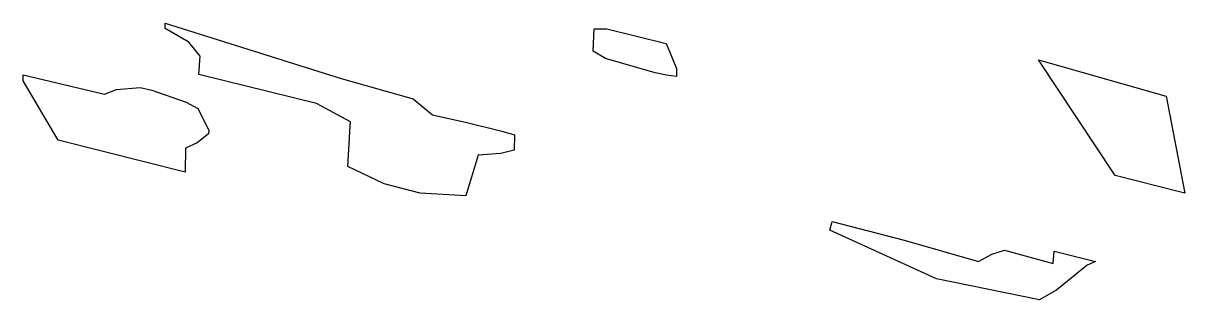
# Model space of a CAD drawing. Header units: metres. Extents: x 256702 to 257431, y 386032 to 386206.
import ezdxf

# ---------------------------------------------------------------- set-up
doc = ezdxf.new("R2010")
doc.units = ezdxf.units.M

msp = doc.modelspace()

# ---------------------------------------------------------------- linework, layer by layer
for points in [[(256987.204142, 386123.10223, 87.589728), (256979.514867, 386097.727163, 127.875654), (256950.769147, 386099.334252, 136.400502), (256928.143505, 386105.250291, 136.260218), (256905.352249, 386116.171799, 128.81062), (256906.994545, 386141.408895, 91.019102), (256907.209217, 386144.138332, 86.917842), (256885.759369, 386155.673269, 78.056524), (256811.876887, 386173.833463, 79.304272), (256812.699381, 386185.219929, 62.222616), (256805.692582, 386194.032929, 51.897692), (256790.812715, 386202.607236, 44.907425), (256790.800602, 386205.980788, 39.943441), (256901.356282, 386171.273928, 49.170158), (256946.378781, 386158.530892, 50.879074), (256958.575641, 386148.440903, 61.118233), (256980.015632, 386143.728737, 59.934695), (257002.155218, 386138.306225, 59.53228), (257010.085168, 386135.940178, 60.012335), (257009.865763, 386126.317722, 74.267441), (257001.461836, 386124.32772, 80.382574), (256987.204142, 386123.10223, 87.589728)], [(257067.066082, 386183.829782, -32.109685), (257059.339053, 386188.451219, -35.988371), (257059.952549, 386202.511326, -56.928581), (257068.011279, 386202.475462, -59.929219), (257105.178429, 386193.165985, -60.300857), (257111.69814, 386177.549308, -39.770905), (257111.688417, 386172.63632, -32.531361), (257105.307029, 386173.430005, -31.282391), (257098.280969, 386174.878271, -30.75322), (257067.066082, 386183.829782, -32.109685)], [(257428.070317, 386099.954832, -45.363221), (257386.804954, 386110.500613, -45.259597), (257338.788694, 386182.98593, -133.822736), (257418.949151, 386160.136458, -130.542834), (257430.549482, 386099.339937, -45.396959), (257428.070317, 386099.954832, -45.363221)], [(256818.083746, 386136.552186, 131.860434), (256810.83039, 386130.932501, 142.885421), (256803.607128, 386127.658138, 150.444808), (256803.304077, 386112.608822, 172.724299), (256723.694511, 386132.489888, 173.60754), (256701.838472, 386169.913441, 126.771318), (256701.786426, 386173.509654, 121.494528), (256752.785107, 386161.527625, 119.818252), (256760.238682, 386164.483072, 112.641297), (256775.120039, 386165.667423, 105.258427), (256782.474207, 386163.886007, 105.095602), (256804.090978, 386156.532913, 107.734645), (256811.243321, 386152.494995, 110.971673), (256818.27308, 386138.821373, 128.446632), (256818.083746, 386136.552186, 131.860434)], [(257348.06213, 386055.164728, 50.918897), (257348.679235, 386062.975823, 39.180877), (257374.556443, 386056.421789, 39.028781), (257369.216106, 386054.162986, 44.379009), (257350.186773, 386038.656956, 74.426551), (257339.437957, 386032.430905, 87.669025), (257274.752049, 386045.574866, 92.820104), (257207.82538, 386076.090628, 73.234983), (257209.22282, 386081.572234, 64.632171), (257254.448442, 386069.766213, 64.884086), (257301.169857, 386056.441412, 66.806107), (257309.401749, 386061.068012, 56.872971), (257317.452346, 386063.501837, 50.238052), (257348.06213, 386055.164728, 50.918897)]]:
    msp.add_polyline3d(points)

doc.saveas('drawing.dxf')
